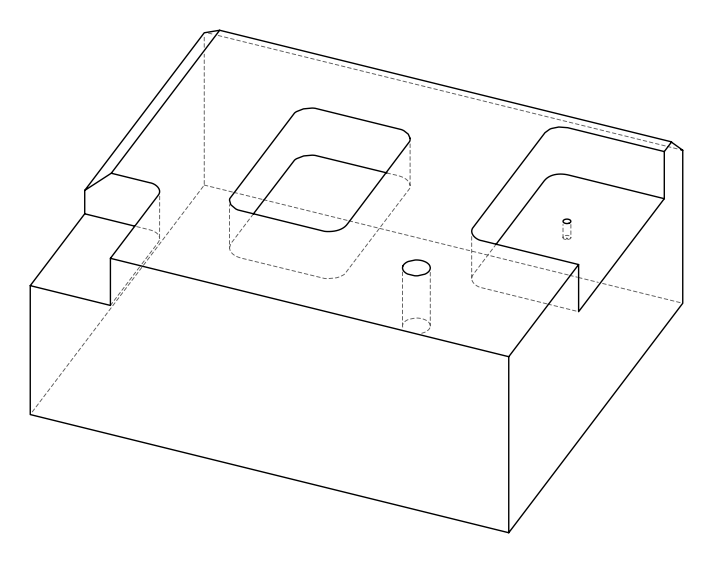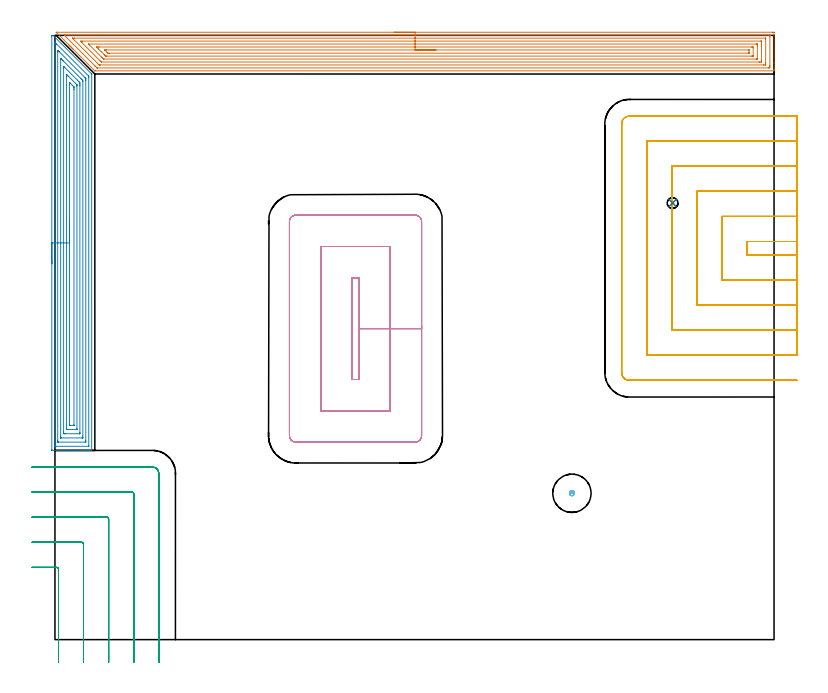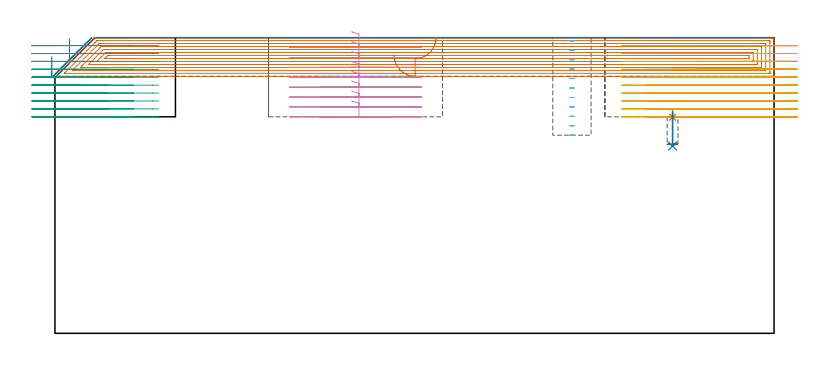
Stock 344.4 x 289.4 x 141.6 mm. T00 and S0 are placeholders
(PLAN: 8 operations, 5 tool changes, 89.6 min)
(1 AREA_MILL | FG_CHAMFER_SURFACE | UGT0205_001 | 19.04 min | 58902 mm3)
(2 AREA_MILL_1 | FG_CHAMFER_SURFACE_1 | UGT0205_001 | 10.99 min | 35563 mm3)
(3 MILL_CORNER_NOTCH_RECTANGULAR | CORNER_NOTCH_RECTANGULAR | NXT0201_012 | Follow Part, ap 4, ae 75% | 11.88 min | 195736 mm3)
(4 MILL_RECTANGULAR_POCKET | POCKET_RECTANGULAR_STRAIGHT | UGT0201_094 | Follow Part, ap 5, ae 75% | 12.15 min | 400756 mm3)
(5 MILL_SLOT | SLOT_PARTIAL_RECTANGULAR | NXT0201_012 | Follow Part, ap 4, ae 75% | 34.96 min | 435252 mm3)
(6 MILL_BLIND_HOLE_FROM_SOLID_MATERIAL | STEP1POCKET | NXT0201_012 | Spiral | 0.49 min | 12277 mm3)
(7 SPOT_DRILL | STEP1POCKET_1 | NXT0321_9005460120000 | 0.03 min | 16 mm3)
(8 DRILL_BLIND_HOLE_INTO_CENTER | STEP1POCKET_1 | NXT0301_023 | 0.07 min | 256 mm3)
(TOOL UGT0205_001 | Chamfer Mill 20 x 3 x 45 deg. | D20 FL50 Z2)
(TOOL NXT0201_012 | ENDMILL 16mm [2P460-1600-NA 1630] | D16 FL38 Z6)
(TOOL UGT0201_094 | End mill 20 mm | D20 FL38 Z4)
(TOOL NXT0321_9005460120000 | NC Spot Drill, 142deg, 12mm, Carbide, Uncoated | D12 PA142 FL30 Z2)
(TOOL NXT0301_023 | Carbide Drill 5.2mm [860.1-0520-016A1-MM 2214] | D5.2 PA140 FL28 Z2)
(OP 1 AREA_MILL)
G17 G21 G94 G90
T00 M6
G54
G17 G0 G90 X162.5 Y290.9 S1061 M3
G43 Z151.6 H0
Z133.1
G94 G1 X162.538 Z132.229 F250.
X162.652 Z131.364
X162.841 Z130.512
X163.103 Z129.68
X163.437 Z128.874
X163.84 Z128.1
X164.309 Z127.364
X164.84 Z126.672
X165.429 Z126.029
X166.072 Z125.44
X166.764 Z124.909
X167.5 Z124.44
X168.274 Z124.037
X169.08 Z123.703
X169.912 Z123.441
X170.764 Z123.252
X171.629 Z123.138
X172.5 Z123.1
X343.768
X344.217 Y290.896 Z123.102
X344.39 Y290.892 Z123.106
X344.4 Y290.716 Z123.281
Y276.107 Z137.889
Y273.723 Z140.272
Y272.995 Z141.005
Y272.765 Z141.234
X344.397 Y272.401 Z141.59
X344.215 Y272.4 Z141.6
X19.119
X19.104 Y272.405 Z141.594
X19.086 Y272.414 Z141.585
X11.801 Y279.698 Z134.3
X8.664 Y282.835 Z131.163
X8.527 Y282.971 Z131.025
X8.387 Y283.112 Z130.886
X8.23 Y283.268 Z130.729
X8.086 Y283.412 Z130.584
X7.94 Y283.559 Z130.439
X7.797 Y283.702 Z130.295
X7.646 Y283.852 Z130.143
X7.493 Y284.006 Z129.992
X7.363 Y284.136 Z129.862
X7.205 Y284.292 Z129.703
X7.045 Y284.453 Z129.544
X6.929 Y284.57 Z129.428
X6.765 Y284.733 Z129.262
X6.598 Y284.901 Z129.097
X0.785 Y290.715 Z123.285
X0.603 Y290.898 Z123.101
X0.604 Y290.9 Z123.1
X172.5
Y289.486 Z124.514
X342.073 Y289.485 Z124.515
X342.357 Y289.48 Z124.52
X342.385 Y289.479 Z124.521
X342.39 Y289.46 Z124.54
X342.396 Y289.424 Z124.576
X342.399 Y289.389 Z124.611
X342.4 Y289.163 Z124.837
Y288.696 Z125.304
Y275.07 Z138.93
X342.397 Y274.604 Z139.396
X342.391 Y274.198 Z139.802
X342.37 Y273.821 Z140.179
X341.979 Y273.816 Z140.184
X341.886 Y273.815 Z140.185
X20.414
X20.214 Y273.816 Z140.184
X20.165 Y273.819 Z140.181
X20.144 Y273.821 Z140.179
X20.118 Y273.843 Z140.157
X20.014 Y273.939 Z140.061
X19.346 Y274.604 Z139.396
X19.119 Y274.83 Z139.17
X4.565 Y289.386 Z124.614
X4.526 Y289.426 Z124.574
X4.487 Y289.47 Z124.53
X4.481 Y289.48 Z124.52
X4.483 Y289.481 Z124.519
X4.517 Y289.483 Z124.517
X4.81 Y289.485 Z124.515
X4.902 Y289.486 Z124.514
X172.5
Y288.071 Z125.929
X340.191
X340.277 Y288.07 Z125.93
X340.346 Y288.067 Z125.933
X340.384 Y288.065 Z125.935
X340.39 Y288.021 Z125.979
X340.396 Y287.815 Z126.185
X340.399 Y287.61 Z126.39
X340.4 Y276.159 Z137.841
X340.395 Y275.484 Z138.516
X340.392 Y275.286 Z138.714
X340.377 Y275.235 Z138.765
X340.32 Y275.233 Z138.767
X340.191 Y275.231 Z138.769
X339.556 Y275.229 Z138.771
X339.296 Y275.228 Z138.772
X21.802 Y275.229 Z138.771
X21.542 Y275.23 Z138.77
X21.369 Y275.232 Z138.768
X21.232 Y275.236 Z138.764
X21.167 Y275.244 Z138.756
X20.908 Y275.491 Z138.509
X8.585 Y287.815 Z126.185
X8.387 Y288.016 Z125.984
X8.345 Y288.066 Z125.934
X8.349 Y288.067 Z125.933
X8.387 Y288.068 Z125.932
X9.022 Y288.071 Z125.929
X9.281
X172.5
Y286.657 Z127.343
X337.79
X338.254 Y286.654 Z127.346
X338.352 Y286.652 Z127.348
X338.39 Y286.65 Z127.35
X338.393 Y286.603 Z127.397
X338.396 Y286.493 Z127.507
X338.4 Y286.056 Z127.944
Y277.248 Z136.752
X338.396 Y276.807 Z137.193
X338.392 Y276.697 Z137.303
X338.389 Y276.65 Z137.35
X338.324 Y276.648 Z137.352
X338.118 Y276.645 Z137.355
X337.508 Y276.643 Z137.357
X337.226
X22.414 Y276.644 Z137.356
X22.262 Y276.646 Z137.354
X22.226 Y276.65 Z137.35
X22.208 Y276.653 Z137.347
X22.155 Y276.702 Z137.298
X22.01 Y276.841 Z137.159
X21.802 Y277.046 Z136.954
X21.602 Y277.246 Z136.754
X12.859 Y285.991 Z128.009
X12.8 Y286.054 Z127.946
X12.253 Y286.65 Z127.35
X12.859 Y286.655 Z127.345
X13.141 Y286.656 Z127.344
X172.5 Y286.657 Z127.343
Y285.243 Z128.757
X335.79
X335.932 Y285.242 Z128.758
X336.216 Y285.239 Z128.761
X336.391 Y285.235 Z128.765
X336.394 Y285.217 Z128.783
X336.396 Y285.173 Z128.827
X336.4 Y284.502 Z129.498
Y284.292 Z129.708
X336.399 Y278.337 Z135.663
X336.396 Y278.127 Z135.873
X336.394 Y278.086 Z135.914
X336.391 Y278.07 Z135.93
X336.287 Y278.064 Z135.936
X336.003 Y278.059 Z135.941
X335.861 Y278.057 Z135.943
X23.52
X23.378 Y278.06 Z135.94
X23.284 Y278.064 Z135.936
X23.241 Y278.069 Z135.931
X23.228 Y278.078 Z135.922
X23.175 Y278.127 Z135.873
X22.697 Y278.602 Z135.398
X22.29 Y279.008 Z134.992
X16.436 Y284.862 Z129.138
X16.129 Y285.173 Z128.827
X16.088 Y285.219 Z128.781
X16.075 Y285.236 Z128.764
X16.365 Y285.243 Z128.757
X172.5
Y283.829 Z130.171
X333.507 Y283.828 Z130.172
X333.93 Y283.826 Z130.174
X334.352 Y283.822 Z130.178
X334.391 Y283.814 Z130.186
X334.394 Y283.771 Z130.229
X334.397 Y283.689 Z130.311
X334.399 Y283.566 Z130.434
X334.4 Y283.412 Z130.588
X334.399 Y279.657 Z134.343
X334.397 Y279.541 Z134.459
X334.392 Y279.485 Z134.515
X334.389 Y279.478 Z134.522
X334.381 Y279.475 Z134.525
X334.352 Y279.473 Z134.527
X333.93 Y279.471 Z134.529
X333.46
X24.909 Y279.472 Z134.528
X24.485 Y279.474 Z134.526
X24.345 Y279.476 Z134.524
X24.297 Y279.478 Z134.522
X24.256 Y279.504 Z134.496
X24.175 Y279.581 Z134.419
X23.861 Y279.888 Z134.112
X23.591 Y280.157 Z133.843
X22.097 Y281.65 Z132.35
X20.908 Y282.84 Z131.16
X20.339 Y283.412 Z130.588
X20.014 Y283.743 Z130.257
X19.948 Y283.822 Z130.178
X20.014 Y283.823 Z130.177
X20.486 Y283.827 Z130.173
X20.908 Y283.828 Z130.172
X21.379 Y283.829 Z130.171
X172.5
Y282.415 Z131.585
X332.141 Y282.414 Z131.586
X332.261 Y282.413 Z131.587
X332.342 Y282.41 Z131.59
X332.379 Y282.408 Z131.592
X332.39 Y282.393 Z131.607
X332.394 Y282.364 Z131.636
X332.399 Y282.278 Z131.722
Y281.141 Z132.859
X332.396 Y280.971 Z133.029
X332.391 Y280.91 Z133.09
X332.387 Y280.891 Z133.109
X332.382 Y280.889 Z133.111
X332.335 Y280.887 Z133.113
X332.141 Y280.886 Z133.114
X332.024 Y280.885 Z133.115
X26.156 Y280.886 Z133.114
X25.38 Y280.891 Z133.109
X25.332 Y280.892 Z133.108
X25.282 Y280.927 Z133.073
X25.174 Y281.03 Z132.97
X24.962 Y281.238 Z132.762
X24.111 Y282.086 Z131.914
X23.929 Y282.269 Z131.731
X23.84 Y282.359 Z131.641
X23.797 Y282.405 Z131.595
X23.794 Y282.412 Z131.588
X23.795
X23.813 Y282.413 Z131.587
X24.485 Y282.415 Z131.585
X24.603
X172.5
X173.372 Z131.623
X174.237 Z131.737
X175.088 Z131.926
X175.92 Z132.188
X176.726 Z132.522
X177.5 Z132.925
X178.236 Z133.394
X178.928 Z133.925
X179.571 Z134.514
X180.161 Z135.158
X180.692 Z135.85
X181.16 Z136.585
X181.563 Z137.359
X181.897 Z138.165
X182.159 Z138.997
X182.348 Z139.849
X182.462 Z140.714
X182.5 Z141.585
G0 Z151.6
M5
M2
(OP 2 AREA_MILL_1)
G17 G21 G94 G90
T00 M6
G54
G17 G0 G90 X-1.5 Y180. S1061 M3
G43 Z151.6 H0
Z132.5
G94 G1 Y180.038 Z131.628 F250.
Y180.152 Z130.763
Y180.341 Z129.912
Y180.603 Z129.08
Y180.937 Z128.274
Y181.34 Z127.5
Y181.808 Z126.764
Y182.34 Z126.072
Y182.929 Z125.429
Y183.572 Z124.84
Y184.264 Z124.308
Y185. Z123.84
Y185.774 Z123.437
Y186.58 Z123.103
Y187.412 Z122.841
Y188.264 Z122.652
Y189.128 Z122.538
Y190. Z122.5
Y289.083
X-1.498 Y289.221 Z122.502
X-1.494 Y289.374 Z122.505
X-1.493 Y289.398 Z122.507
X-0.898 Y289.39 Z123.101
X-0.883 Y289.378 Z123.116
X-0.72 Y289.221 Z123.277
X0.01 Y288.49 Z124.01
X17.589 Y270.912 Z141.588
X17.6 Y270.898 Z141.6
Y270.897
Y90.779
X17.597 Y90.61 Z141.588
X17.534 Y90.607 Z141.526
X17.107 Y90.6 Z141.106
X16.804 Z140.803
X16.09 Z140.085
X14.839 Z138.836
X13.41 Z137.405
X-1.151 Z122.846
X-1.492 Y90.61 Z122.506
X-1.5 Y90.949 Z122.499
Y90.963
Y190. Z122.5
X-0.086 Z123.914
X-0.085 Y285.295 Z123.915
X-0.081 Y286.093 Z123.919
X-0.08 Y286.103 Z123.92
X-0.05 Y286.093 Z123.95
X0.01 Y286.037 Z124.01
X0.852 Y285.199 Z124.852
X16.09 Y269.961 Z140.09
X16.142 Y269.906 Z140.142
X16.166 Y269.877 Z140.166
X16.176 Y269.864 Z140.176
X16.179 Y269.782 Z140.179
X16.184 Y269.398 Z140.184
X16.185 Y269.205 Z140.185
Y92.918
X16.184 Y92.821 Z140.184
X16.179 Y92.63 Z140.179
X16.174 Y92.608 Z140.174
X16.166 Y92.606 Z140.166
X16.141 Y92.603 Z140.141
X16.09 Y92.601 Z140.09
X0.423 Y92.6 Z124.423
X0.01 Y92.604 Z124.01
X-0.048 Y92.606 Z123.952
X-0.078 Y92.609 Z123.922
X-0.081 Y92.725 Z123.919
X-0.085 Y92.917 Z123.915
X-0.086 Y93.013 Z123.914
Y93.11
Y190.
X1.328 Z125.328
X1.329 Y281.198 Z125.329
Y281.623
X1.332 Y282.088 Z125.332
X1.335 Y282.23 Z125.335
X1.612 Y281.976 Z125.612
X1.797 Y281.801 Z125.797
X1.977 Y281.623 Z125.977
X14.303 Y269.298 Z138.303
X14.49 Y269.109 Z138.49
X14.677 Y268.912 Z138.677
X14.765 Y268.811 Z138.765
X14.767 Y268.757 Z138.767
X14.77 Y268.642 Z138.77
X14.771 Y268.215 Z138.771
Y267.746
Y95.226
X14.77 Y94.801 Z138.77
X14.768 Y94.684 Z138.768
X14.765 Y94.628 Z138.765
X14.758 Y94.61 Z138.758
X14.705 Y94.607 Z138.705
X14.503 Y94.601 Z138.503
X1.596 Z125.596
X1.462 Y94.602 Z125.462
X1.355 Y94.608 Z125.355
X1.334 Y94.612 Z125.334
X1.332 Y94.619 Z125.332
X1.33 Y94.645 Z125.33
X1.329 Y94.801 Z125.329
X1.328 Y95.27 Z125.328
Y190.
X2.743 Z126.743
Y277.995
X2.744 Y278.048 Z126.744
X2.749 Y278.377 Z126.749
X2.856 Y278.284 Z126.856
X3.1 Y278.048 Z127.1
X3.584 Y277.567 Z127.584
X3.998 Y277.154 Z127.998
X12.516 Y268.634 Z136.516
X12.933 Y268.215 Z136.933
X13.35 Y267.789 Z137.35
X13.357 Y267.374 Z137.357
Y267.321
Y97.535
X13.356 Y96.643 Z137.356
X13.353 Y96.616 Z137.353
X13.351 Y96.61 Z137.351
X13.343 Y96.606 Z137.343
X13.288 Y96.602 Z137.288
X13.178 Y96.601 Z137.178
X12.957 Y96.6 Z136.957
X2.92 Y96.601 Z126.92
X2.811 Y96.602 Z126.811
X2.757 Y96.606 Z126.757
X2.749 Y96.609 Z126.749
X2.746 Y96.614 Z126.746
X2.745 Y96.637 Z126.745
X2.743 Y97.43 Z126.743
Y190.
X4.157 Z128.157
Y273.578
X4.158 Y273.897 Z128.158
X4.163 Y274.472 Z128.163
X4.164 Y274.517 Z128.164
X4.171 Y274.519 Z128.171
X4.226 Y274.472 Z128.226
X4.477 Y274.224 Z128.477
X10.73 Y267.972 Z134.73
X11.379 Y267.321 Z135.379
X11.623 Y267.07 Z135.623
X11.936 Y266.742 Z135.936
X11.94 Y266.427 Z135.94
X11.942 Y266.108 Z135.942
X11.943 Y265.533 Z135.943
Y265.213
X11.942 Y99.271 Z135.942
X11.94 Y98.953 Z135.94
X11.936 Y98.632 Z135.936
X11.932 Y98.609 Z135.932
X11.916 Y98.606 Z135.916
X11.874 Y98.603 Z135.874
X11.791 Y98.601 Z135.791
X11.623 Y98.6 Z135.623
X5.147 Z129.147
X4.477 Y98.602 Z128.477
X4.25 Y98.604 Z128.25
X4.177 Y98.61 Z128.177
X4.164 Y98.631 Z128.164
X4.161 Y98.692 Z128.161
X4.158 Y99.271 Z128.158
X4.157 Y99.591 Z128.157
Y190.
X5.571 Z129.571
Y270.003
X5.573 Y270.564 Z129.573
X5.575 Y270.622 Z129.575
X5.578 Y270.659 Z129.578
X5.58 Y270.661 Z129.58
X5.603 Y270.64 Z129.603
X5.819 Y270.43 Z129.819
X6.25 Y270.003 Z130.25
X9.825 Y266.427 Z133.825
X10.276 Y265.972 Z134.276
X10.495 Y265.748 Z134.495
X10.519 Y265.721 Z134.519
X10.523 Y265.692 Z134.523
X10.526 Y265.632 Z134.526
X10.528 Y265.533 Z134.528
X10.529 Y264.841 Z134.529
X10.528 Y101.058 Z134.528
X10.526 Y100.712 Z134.526
X10.524 Y100.627 Z134.524
X10.522 Y100.613 Z134.522
X10.502 Y100.609 Z134.502
X10.447 Y100.605 Z134.447
X10.294 Y100.601 Z134.294
X6.263 Y100.6 Z130.263
X5.826 Y100.602 Z129.826
X5.625 Y100.608 Z129.625
X5.582 Y100.61 Z129.582
X5.578 Y100.684 Z129.578
X5.573 Y100.855 Z129.573
X5.572 Y101.058 Z129.572
X5.571 Y190. Z129.571
X6.985 Z130.985
X6.986 Y266.427 Z130.986
X6.987 Y266.597 Z130.987
X6.991 Y266.769 Z130.991
X6.993 Y266.798 Z130.993
X7.023 Y266.772 Z131.023
X7.083 Y266.717 Z131.083
X7.157 Y266.646 Z131.157
X7.376 Y266.427 Z131.376
X8.27 Y265.533 Z132.27
X8.943 Y264.856 Z132.943
X9.051 Y264.744 Z133.051
X9.102 Y264.689 Z133.102
X9.108 Y264.639 Z133.108
X9.111 Y264.472 Z133.111
X9.114 Y263.746 Z133.114
X9.115 Y263.574 Z133.115
X9.114 Y102.846 Z133.114
X9.112 Y102.677 Z133.112
X9.109 Y102.62 Z133.109
X9.106 Y102.61 Z133.106
X9.096 Y102.606 Z133.096
X9.066 Y102.603 Z133.066
X8.943 Y102.601 Z132.943
X7.157 Z131.157
X7.075 Y102.603 Z131.075
X7.01 Y102.607 Z131.01
X6.994 Y102.61 Z130.994
X6.992 Y102.627 Z130.992
X6.989 Y102.675 Z130.989
X6.986 Y102.846 Z130.986
X6.985 Y190. Z130.985
Y190.872 Z131.023
Y191.736 Z131.137
Y192.588 Z131.326
Y193.42 Z131.588
Y194.226 Z131.922
Y195. Z132.325
Y195.736 Z132.794
Y196.428 Z133.325
Y197.071 Z133.914
Y197.66 Z134.557
Y198.192 Z135.25
Y198.66 Z135.985
Y199.063 Z136.759
Y199.397 Z137.565
Y199.659 Z138.397
Y199.848 Z139.249
Y199.962 Z140.114
Y200. Z140.985
G0 Z151.6
M5
M2
(OP 3 MILL_CORNER_NOTCH_RECTANGULAR)
G17 G21 G94 G90
T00 M6
G54
G17 G0 G90 X1.7 Y-11. S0 M3
G43 Z151.6 H1
Z137.81
G94 G1 Y-8. F250.
Y33.805 F500.
G3 X0.905 Y34.6 R0.8
G1 X-7.746
X-8. Y34.601
X-11. Y34.617 F250.
G0 Z151.6
X13.7 Y-11.
Z137.81
G1 Y-8.
Y45.805 F500.
G3 X12.905 Y46.6 R0.8
G1 X-7.746
X-8. Y46.601
X-11. Y46.622 F250.
G0 Z151.6
X25.7 Y-11.
Z137.81
G1 Y-8.
Y57.804 F500.
G3 X24.904 Y58.6 R0.8
G1 X-7.746
G2 X-8. Y58.601 R24.
G1 X-11. Y58.633 F250.
G0 Z151.6
X37.7 Y-11.
Z137.81
G1 Y-8.
Y69.804 F500.
G3 X36.904 Y70.6 R0.8
G1 X-7.746
G2 X-8. Y70.603 R12.
G1 X-10.999 Y70.666 F250.
G0 Z151.6
X49.7 Y-11.
Z137.81
G1 Y-8.
Y79.7 F500.
G3 X46.8 Y82.6 R2.9
G1 X-7.746
X-10.746 F250.
G0 Z151.6
X1.7 Y-11.
Z134.02
G1 Y-8.
Y33.805 F500.
G3 X0.905 Y34.6 R0.8
G1 X-7.746
X-8. Y34.601
X-11. Y34.617 F250.
G0 Z151.6
X13.7 Y-11.
Z134.02
G1 Y-8.
Y45.804 F500.
G3 X12.905 Y46.6 R0.8
G1 X-7.746
X-8. Y46.601
X-11. Y46.622 F250.
G0 Z151.6
X25.7 Y-11.
Z134.02
G1 Y-8.
Y57.804 F500.
G3 X24.904 Y58.6 R0.8
G1 X-7.746
G2 X-8. Y58.601 R24.
G1 X-11. Y58.633 F250.
G0 Z151.6
X37.7 Y-11.
Z134.02
G1 Y-8.
Y69.804 F500.
G3 X36.904 Y70.6 R0.8
G1 X-7.746
G2 X-8. Y70.603 R12.
G1 X-10.999 Y70.666 F250.
G0 Z151.6
X49.7 Y-11.
Z134.02
G1 Y-8.
Y79.7 F500.
G3 X46.8 Y82.6 R2.9
G1 X-7.746
X-10.746 F250.
G0 Z151.6
X1.7 Y-11.
Z130.23
G1 Y-8.
Y33.805 F500.
G3 X0.905 Y34.6 R0.8
G1 X-7.922
X-8.
X-11. Y34.605 F250.
G0 Z151.6
X13.7 Y-11.
Z130.23
G1 Y-8.
Y45.805 F500.
G3 X12.905 Y46.6 R0.8
G1 X-7.922
X-8.
X-11. Y46.607 F250.
G0 Z151.6
X25.7 Y-11.
Z130.23
G1 Y-8.
Y57.804 F500.
G3 X24.904 Y58.6 R0.8
G1 X-7.922
X-8.
X-11. Y58.61 F250.
G0 Z151.6
X37.7 Y-11.
Z130.23
G1 Y-8.
Y69.804 F500.
G3 X36.904 Y70.6 R0.8
G1 X-7.922
X-8.
X-11. Y70.62 F250.
G0 Z151.6
X49.7 Y-11.
Z130.23
G1 Y-8.
Y79.7 F500.
G3 X46.8 Y82.6 R2.9
G1 X-7.922
X-10.922 F250.
G0 Z151.6
X1.7 Y-11.
Z126.44
G1 Y-8.
Y33.805 F500.
G3 X0.905 Y34.6 R0.8
G1 X-8.
X-11. F250.
G0 Z151.6
X13.7 Y-11.
Z126.44
G1 Y-8.
Y45.805 F500.
G3 X12.905 Y46.6 R0.8
G1 X-8.
X-11. F250.
G0 Z151.6
X25.7 Y-11.
Z126.44
G1 Y-8.
Y57.804 F500.
G3 X24.904 Y58.6 R0.8
G1 X-8.
X-11. F250.
G0 Z151.6
X37.7 Y-11.
Z126.44
G1 Y-8.
Y69.804 F500.
G3 X36.904 Y70.6 R0.8
G1 X-8.
X-11. F250.
G0 Z151.6
X49.7 Y-11.
Z126.44
G1 Y-8.
Y79.7 F500.
G3 X46.8 Y82.6 R2.9
G1 X-8.
X-11. F250.
G0 Z151.6
X1.7 Y-11.
Z122.65
G1 Y-8.
Y33.805 F500.
G3 X0.905 Y34.6 R0.8
G1 X-8.
X-11. F250.
G0 Z151.6
X13.7 Y-11.
Z122.65
G1 Y-8.
Y45.805 F500.
G3 X12.905 Y46.6 R0.8
G1 X-8.
X-11. F250.
G0 Z151.6
X25.7 Y-11.
Z122.65
G1 Y-8.
Y57.804 F500.
G3 X24.904 Y58.6 R0.8
G1 X-8.
X-11. F250.
G0 Z151.6
X37.7 Y-11.
Z122.65
G1 Y-8.
Y69.804 F500.
G3 X36.904 Y70.6 R0.8
G1 X-8.
X-11. F250.
G0 Z151.6
X49.7 Y-11.
Z122.65
G1 Y-8.
Y79.7 F500.
G3 X46.8 Y82.6 R2.9
G1 X-8.
X-11. F250.
G0 Z151.6
X1.7 Y-11.
Z118.86
G1 Y-8.
Y33.805 F500.
G3 X0.905 Y34.6 R0.8
G1 X-8.
X-11. F250.
G0 Z151.6
X13.7 Y-11.
Z118.86
G1 Y-8.
Y45.804 F500.
G3 X12.904 Y46.6 R0.8
G1 X-8.
X-11. F250.
G0 Z151.6
X25.7 Y-11.
Z118.86
G1 Y-8.
Y57.804 F500.
G3 X24.904 Y58.6 R0.8
G1 X-8.
X-11. F250.
G0 Z151.6
X37.7 Y-11.
Z118.86
G1 Y-8.
Y69.804 F500.
G3 X36.904 Y70.6 R0.8
G1 X-8.
X-11. F250.
G0 Z151.6
X49.7 Y-11.
Z118.86
G1 Y-8.
Y79.7 F500.
G3 X46.8 Y82.6 R2.9
G1 X-8.
X-11. F250.
G0 Z151.6
X1.7 Y-11.
Z115.07
G1 Y-8.
Y33.805 F500.
G3 X0.905 Y34.6 R0.8
G1 X-8.
X-11. F250.
G0 Z151.6
X13.7 Y-11.
Z115.07
G1 Y-8.
Y45.804 F500.
G3 X12.904 Y46.6 R0.8
G1 X-8.
X-11. F250.
G0 Z151.6
X25.7 Y-11.
Z115.07
G1 Y-8.
Y57.804 F500.
G3 X24.904 Y58.6 R0.8
G1 X-8.
X-11. F250.
G0 Z151.6
X37.7 Y-11.
Z115.07
G1 Y-8.
Y69.804 F500.
G3 X36.904 Y70.6 R0.8
G1 X-8.
X-11. F250.
G0 Z151.6
X49.7 Y-11.
Z115.07
G1 Y-8.
Y79.7 F500.
G3 X46.8 Y82.6 R2.9
G1 X-8.
X-11. F250.
G0 Z151.6
X1.7 Y-11.
Z111.28
G1 Y-8.
Y33.805 F500.
G3 X0.905 Y34.6 R0.8
G1 X-8.
X-11. F250.
G0 Z151.6
X13.7 Y-11.
Z111.28
G1 Y-8.
Y45.804 F500.
G3 X12.904 Y46.6 R0.8
G1 X-8.
X-11. F250.
G0 Z151.6
X25.7 Y-11.
Z111.28
G1 Y-8.
Y57.804 F500.
G3 X24.904 Y58.6 R0.8
G1 X-8.
X-11. F250.
G0 Z151.6
X37.7 Y-11.
Z111.28
G1 Y-8.
Y69.804 F500.
G3 X36.904 Y70.6 R0.8
G1 X-8.
X-11. F250.
G0 Z151.6
X49.7 Y-11.
Z111.28
G1 Y-8.
Y79.7 F500.
G3 X46.8 Y82.6 R2.9
G1 X-8.
X-11. F250.
G0 Z151.6
X1.7 Y-11.
Z107.49
G1 Y-8.
Y33.805 F500.
G3 X0.905 Y34.6 R0.8
G1 X-8.
X-11. F250.
G0 Z151.6
X13.7 Y-11.
Z107.49
G1 Y-8.
Y45.804 F500.
G3 X12.904 Y46.6 R0.8
G1 X-8.
X-11. F250.
G0 Z151.6
X25.7 Y-11.
Z107.49
G1 Y-8.
Y57.804 F500.
G3 X24.904 Y58.6 R0.8
G1 X-8.
X-11. F250.
G0 Z151.6
X37.7 Y-11.
Z107.49
G1 Y-8.
Y69.804 F500.
G3 X36.904 Y70.6 R0.8
G1 X-8.
X-11. F250.
G0 Z151.6
X49.7 Y-11.
Z107.49
G1 Y-8.
Y79.7 F500.
G3 X46.8 Y82.6 R2.9
G1 X-8.
X-11. F250.
G0 Z151.6
X1.7 Y-11.
Z103.7
G1 Y-8.
Y33.805 F500.
G3 X0.905 Y34.6 R0.8
G1 X-8.
X-11. F250.
G0 Z151.6
X13.7 Y-11.
Z103.7
G1 Y-8.
Y45.804 F500.
G3 X12.904 Y46.6 R0.8
G1 X-8.
X-11. F250.
G0 Z151.6
X25.7 Y-11.
Z103.7
G1 Y-8.
Y57.804 F500.
G3 X24.904 Y58.6 R0.8
G1 X-8.
X-11. F250.
G0 Z151.6
X37.7 Y-11.
Z103.7
G1 Y-8.
Y69.804 F500.
G3 X36.904 Y70.6 R0.8
G1 X-8.
X-11. F250.
G0 Z151.6
X49.7 Y-11.
Z103.7
G1 Y-8.
Y79.7 F500.
G3 X46.8 Y82.6 R2.9
G1 X-8.
X-11. F250.
G0 Z151.6
M5
M2
(OP 4 MILL_RECTANGULAR_POCKET)
G17 G21 G94 G90
T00 M6
G54
G17 G0 G90 X142.3 Y125.827 S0 M3
G43 Z151.6 H0
Z144.6
G94 G1 Y124.6 Z144.271 F250.
X145.6 Z143.387
Y148.95 Z136.862
Y173.3 F500.
X142.3
Y124.6
X145.6
Y148.95
X160.6
Y188.3
X127.3
Y109.6
X160.6
Y148.95
X175.6
Y200.2
G3 X172.5 Y203.3 R3.1
G1 X115.4
G3 X112.3 Y200.2 R3.1
G1 Y97.7
G3 X115.4 Y94.6 R3.1
G1 X172.5
G3 X175.6 Y97.7 R3.1
G1 Y148.95
Y149.95
G0 X142.3 Y125.827 Z139.862
G1 Y124.6 Z139.534 F250.
X145.6 Z138.649
Y148.95 Z132.125
Y173.3 F500.
X142.3
Y124.6
X145.6
Y148.95
X160.6
Y188.3
X127.3
Y109.6
X160.6
Y148.95
X175.6
Y200.2
G3 X172.5 Y203.3 R3.1
G1 X115.4
G3 X112.3 Y200.2 R3.1
G1 Y97.7
G3 X115.4 Y94.6 R3.1
G1 X172.5
G3 X175.6 Y97.7 R3.1
G1 Y148.95
Y149.95
G0 X142.3 Y125.827 Z135.125
G1 Y124.6 Z134.796 F250.
X145.6 Z133.912
Y148.95 Z127.387
Y173.3 F500.
X142.3
Y124.6
X145.6
Y148.95
X160.6
Y188.3
X127.3
Y109.6
X160.6
Y148.95
X175.6
Y200.2
G3 X172.5 Y203.3 R3.1
G1 X115.4
G3 X112.3 Y200.2 R3.1
G1 Y97.7
G3 X115.4 Y94.6 R3.1
G1 X172.5
G3 X175.6 Y97.7 R3.1
G1 Y148.95
Y149.95
G0 X142.3 Y125.827 Z130.387
G1 Y124.6 Z130.059 F250.
X145.6 Z129.175
Y148.95 Z122.65
Y173.3 F500.
X142.3
Y124.6
X145.6
Y148.95
X160.6
Y188.3
X127.3
Y109.6
X160.6
Y148.95
X175.6
Y200.2
G3 X172.5 Y203.3 R3.1
G1 X115.4
G3 X112.3 Y200.2 R3.1
G1 Y97.7
G3 X115.4 Y94.6 R3.1
G1 X172.5
G3 X175.6 Y97.7 R3.1
G1 Y148.95
Y149.95
G0 X142.3 Y125.827 Z125.65
G1 Y124.6 Z125.321 F250.
X145.6 Z124.437
Y148.95 Z117.912
Y173.3 F500.
X142.3
Y124.6
X145.6
Y148.95
X160.6
Y188.3
X127.3
Y109.6
X160.6
Y148.95
X175.6
Y200.2
G3 X172.5 Y203.3 R3.1
G1 X115.4
G3 X112.3 Y200.2 R3.1
G1 Y97.7
G3 X115.4 Y94.6 R3.1
G1 X172.5
G3 X175.6 Y97.7 R3.1
G1 Y148.95
Y149.95
G0 X142.3 Y125.827 Z120.912
G1 Y124.6 Z120.584 F250.
X145.6 Z119.7
Y148.95 Z113.175
Y173.3 F500.
X142.3
Y124.6
X145.6
Y148.95
X160.6
Y188.3
X127.3
Y109.6
X160.6
Y148.95
X175.6
Y200.2
G3 X172.5 Y203.3 R3.1
G1 X115.4
G3 X112.3 Y200.2 R3.1
G1 Y97.7
G3 X115.4 Y94.6 R3.1
G1 X172.5
G3 X175.6 Y97.7 R3.1
G1 Y148.95
Y149.95
G0 X142.3 Y125.827 Z116.175
G1 Y124.6 Z115.846 F250.
X145.6 Z114.962
Y148.95 Z108.437
Y173.3 F500.
X142.3
Y124.6
X145.6
Y148.95
X160.6
Y188.3
X127.3
Y109.6
X160.6
Y148.95
X175.6
Y200.2
G3 X172.5 Y203.3 R3.1
G1 X115.4
G3 X112.3 Y200.2 R3.1
G1 Y97.7
G3 X115.4 Y94.6 R3.1
G1 X172.5
G3 X175.6 Y97.7 R3.1
G1 Y148.95
Y149.95
G0 X142.3 Y125.827 Z111.437
G1 Y124.6 Z111.109 F250.
X145.6 Z110.225
Y148.95 Z103.7
Y173.3 F500.
X142.3
Y124.6
X145.6
Y148.95
X160.6
Y188.3
X127.3
Y109.6
X160.6
Y148.95
X175.6
Y200.2
G3 X172.5 Y203.3 R3.1
G1 X115.4
G3 X112.3 Y200.2 R3.1
G1 Y97.7
G3 X115.4 Y94.6 R3.1
G1 X172.5
G3 X175.6 Y97.7 R3.1
G1 Y148.95
Y149.95
G0 Z151.6
M5
M2
(OP 5 MILL_SLOT)
G17 G21 G94 G90
T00 M6
G54
G17 G0 G90 X355.4 Y190.7 S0 M3
G43 Z151.6 H1
Z137.81
G94 G1 X352.4 F250.
X331.4 F500.
Y184.2
X352.4
X355.4 F250.
Y202.7
X352.4
X319.4 F500.
Y172.2
X352.4
X355.4 F250.
Y214.7
X352.4
X307.4 F500.
Y160.2
X352.4
X355.4 F250.
Y226.7
X352.4
X295.4 F500.
Y148.2
X352.4
X355.4 F250.
Y238.7
X352.4
X283.4 F500.
Y136.2
X352.4
X355.4 F250.
Y250.7
X352.4
X275.1 F500.
G3 X271.4 Y247. R3.7
G1 Y127.9
G3 X275.1 Y124.2 R3.7
G1 X352.4
X355.4 F250.
G0 Y190.7 Z134.02
G1 X352.4
X331.4 F500.
Y184.2
X352.4
X355.4 F250.
Y202.7
X352.4
X319.4 F500.
Y172.2
X352.4
X355.4 F250.
Y214.7
X352.4
X307.4 F500.
Y160.2
X352.4
X355.4 F250.
Y226.7
X352.4
X295.4 F500.
Y148.2
X352.4
X355.4 F250.
Y238.7
X352.4
X283.4 F500.
Y136.2
X352.4
X355.4 F250.
Y250.7
X352.4
X275.1 F500.
G3 X271.4 Y247. R3.7
G1 Y127.9
G3 X275.1 Y124.2 R3.7
G1 X352.4
X355.4 F250.
G0 Y190.7 Z130.23
G1 X352.4
X331.4 F500.
Y184.2
X352.4
X355.4 F250.
Y202.7
X352.4
X319.4 F500.
Y172.2
X352.4
X355.4 F250.
Y214.7
X352.4
X307.4 F500.
Y160.2
X352.4
X355.4 F250.
Y226.7
X352.4
X295.4 F500.
Y148.2
X352.4
X355.4 F250.
Y238.7
X352.4
X283.4 F500.
Y136.2
X352.4
X355.4 F250.
Y250.7
X352.4
X275.1 F500.
G3 X271.4 Y247. R3.7
G1 Y127.9
G3 X275.1 Y124.2 R3.7
G1 X352.4
X355.4 F250.
G0 Y190.7 Z126.44
G1 X352.4
X331.4 F500.
Y184.2
X352.4
X355.4 F250.
Y202.7
X352.4
X319.4 F500.
Y172.2
X352.4
X355.4 F250.
Y214.7
X352.4
X307.4 F500.
Y160.2
X352.4
X355.4 F250.
Y226.7
X352.4
X295.4 F500.
Y148.2
X352.4
X355.4 F250.
Y238.7
X352.4
X283.4 F500.
Y136.2
X352.4
X355.4 F250.
Y250.7
X352.4
X275.1 F500.
G3 X271.4 Y247. R3.7
G1 Y127.9
G3 X275.1 Y124.2 R3.7
G1 X352.4
X355.4 F250.
G0 Y190.7 Z122.65
G1 X352.4
X331.4 F500.
Y184.2
X352.4
X355.4 F250.
Y202.7
X352.4
X319.4 F500.
Y172.2
X352.4
X355.4 F250.
Y214.7
X352.4
X307.4 F500.
Y160.2
X352.4
X355.4 F250.
Y226.7
X352.4
X295.4 F500.
Y148.2
X352.4
X355.4 F250.
Y238.7
X352.4
X283.4 F500.
Y136.2
X352.4
X355.4 F250.
Y250.7
X352.4
X275.1 F500.
G3 X271.4 Y247. R3.7
G1 Y127.9
G3 X275.1 Y124.2 R3.7
G1 X352.4
X355.4 F250.
G0 Y190.7 Z118.86
G1 X352.4
X331.4 F500.
Y184.2
X352.4
X355.4 F250.
Y202.7
X352.4
X319.4 F500.
Y172.2
X352.4
X355.4 F250.
Y214.7
X352.4
X307.4 F500.
Y160.2
X352.4
X355.4 F250.
Y226.7
X352.4
X295.4 F500.
Y148.2
X352.4
X355.4 F250.
Y238.7
X352.4
X283.4 F500.
Y136.2
X352.4
X355.4 F250.
Y250.7
X352.4
X275.1 F500.
G3 X271.4 Y247. R3.7
G1 Y127.9
G3 X275.1 Y124.2 R3.7
G1 X352.4
X355.4 F250.
G0 Y190.7 Z115.07
G1 X352.4
X331.4 F500.
Y184.2
X352.4
X355.4 F250.
Y202.7
X352.4
X319.4 F500.
Y172.2
X352.4
X355.4 F250.
Y214.7
X352.4
X307.4 F500.
Y160.2
X352.4
X355.4 F250.
Y226.7
X352.4
X295.4 F500.
Y148.2
X352.4
X355.4 F250.
Y238.7
X352.4
X283.4 F500.
Y136.2
X352.4
X355.4 F250.
Y250.7
X352.4
X275.1 F500.
G3 X271.4 Y247. R3.7
G1 Y127.9
G3 X275.1 Y124.2 R3.7
G1 X352.4
X355.4 F250.
G0 Y190.7 Z111.28
G1 X352.4
X331.4 F500.
Y184.2
X352.4
X355.4 F250.
Y202.7
X352.4
X319.4 F500.
Y172.2
X352.4
X355.4 F250.
Y214.7
X352.4
X307.4 F500.
Y160.2
X352.4
X355.4 F250.
Y226.7
X352.4
X295.4 F500.
Y148.2
X352.4
X355.4 F250.
Y238.7
X352.4
X283.4 F500.
Y136.2
X352.4
X355.4 F250.
Y250.7
X352.4
X275.1 F500.
G3 X271.4 Y247. R3.7
G1 Y127.9
G3 X275.1 Y124.2 R3.7
G1 X352.4
X355.4 F250.
G0 Y190.7 Z107.49
G1 X352.4
X331.4 F500.
Y184.2
X352.4
X355.4 F250.
Y202.7
X352.4
X319.4 F500.
Y172.2
X352.4
X355.4 F250.
Y214.7
X352.4
X307.4 F500.
Y160.2
X352.4
X355.4 F250.
Y226.7
X352.4
X295.4 F500.
Y148.2
X352.4
X355.4 F250.
Y238.7
X352.4
X283.4 F500.
Y136.2
X352.4
X355.4 F250.
Y250.7
X352.4
X275.1 F500.
G3 X271.4 Y247. R3.7
G1 Y127.9
G3 X275.1 Y124.2 R3.7
G1 X352.4
X355.4 F250.
G0 Y190.7 Z103.7
G1 X352.4
X331.4 F500.
Y184.2
X352.4
X355.4 F250.
Y202.7
X352.4
X319.4 F500.
Y172.2
X352.4
X355.4 F250.
Y214.7
X352.4
X307.4 F500.
Y160.2
X352.4
X355.4 F250.
Y226.7
X352.4
X295.4 F500.
Y148.2
X352.4
X355.4 F250.
Y238.7
X352.4
X283.4 F500.
Y136.2
X352.4
X355.4 F250.
Y250.7
X352.4
X275.1 F500.
G3 X271.4 Y247. R3.7
G1 Y127.9
G3 X275.1 Y124.2 R3.7
G1 X352.4
X355.4 F250.
G0 Z151.6
M5
M2
(OP 6 MILL_BLIND_HOLE_FROM_SOLID_MATERIAL)
G17 G21 G94 G90
T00 M6
G54
G17 G0 G90 X247.6 Y70.1 S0 M3
G43 Z151.6 H1
Z140.082
G94 G3 X248.175 Y70.675 R0.575 F250.
X247.6 Y71.25 R0.575
X246.45 Y70.1 R1.15
X247.6 Y71.25 R-1.15
X247.025 Y70.675 R0.575
X247.6 Y70.1 R0.575
G0 Z135.564
G3 X248.175 Y70.675 R0.575
X247.6 Y71.25 R0.575
X246.45 Y70.1 R1.15
X247.6 Y71.25 R-1.15
X247.025 Y70.675 R0.575
X247.6 Y70.1 R0.575
G0 Z131.045
G3 X248.175 Y70.675 R0.575
X247.6 Y71.25 R0.575
X246.45 Y70.1 R1.15
X247.6 Y71.25 R-1.15
X247.025 Y70.675 R0.575
X247.6 Y70.1 R0.575
G0 Z126.527
G3 X248.175 Y70.675 R0.575
X247.6 Y71.25 R0.575
X246.45 Y70.1 R1.15
X247.6 Y71.25 R-1.15
X247.025 Y70.675 R0.575
X247.6 Y70.1 R0.575
G0 Z122.009
G3 X248.175 Y70.675 R0.575
X247.6 Y71.25 R0.575
X246.45 Y70.1 R1.15
X247.6 Y71.25 R-1.15
X247.025 Y70.675 R0.575
X247.6 Y70.1 R0.575
G0 Z117.491
G3 X248.175 Y70.675 R0.575
X247.6 Y71.25 R0.575
X246.45 Y70.1 R1.15
X247.6 Y71.25 R-1.15
X247.025 Y70.675 R0.575
X247.6 Y70.1 R0.575
G0 Z112.973
G3 X248.175 Y70.675 R0.575
X247.6 Y71.25 R0.575
X246.45 Y70.1 R1.15
X247.6 Y71.25 R-1.15
X247.025 Y70.675 R0.575
X247.6 Y70.1 R0.575
G0 Z108.455
G3 X248.175 Y70.675 R0.575
X247.6 Y71.25 R0.575
X246.45 Y70.1 R1.15
X247.6 Y71.25 R-1.15
X247.025 Y70.675 R0.575
X247.6 Y70.1 R0.575
G0 Z103.936
G3 X248.175 Y70.675 R0.575
X247.6 Y71.25 R0.575
X246.45 Y70.1 R1.15
X247.6 Y71.25 R-1.15
X247.025 Y70.675 R0.575
X247.6 Y70.1 R0.575
G0 Z99.418
G3 X248.175 Y70.675 R0.575
X247.6 Y71.25 R0.575
X246.45 Y70.1 R1.15
X247.6 Y71.25 R-1.15
X247.025 Y70.675 R0.575
X247.6 Y70.1 R0.575
G0 Z94.9
G3 X248.175 Y70.675 R0.575
X247.6 Y71.25 R0.575
X246.45 Y70.1 R1.15
X247.6 Y71.25 R-1.15
X247.025 Y70.675 R0.575
X247.6 Y70.1 R0.575
G0 Z151.6
M5
M2
(OP 7 SPOT_DRILL)
G17 G21 G94 G90
T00 M6
G54
G17 G0 G90 X295.8 Y209.1 S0 M3
G43 Z151.6 H0
G94 G81 G98 Z103.476 F250. R106.7
G80
M5
M2
(OP 8 DRILL_BLIND_HOLE_INTO_CENTER)
G17 G21 G94 G90
T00 M6
G54
G17 G0 G90 X295.8 Y209.1 S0 M3
G43 Z151.6 H1
G94 G81 G98 Z89.7 F250. R105.7
G80
M5
M2
